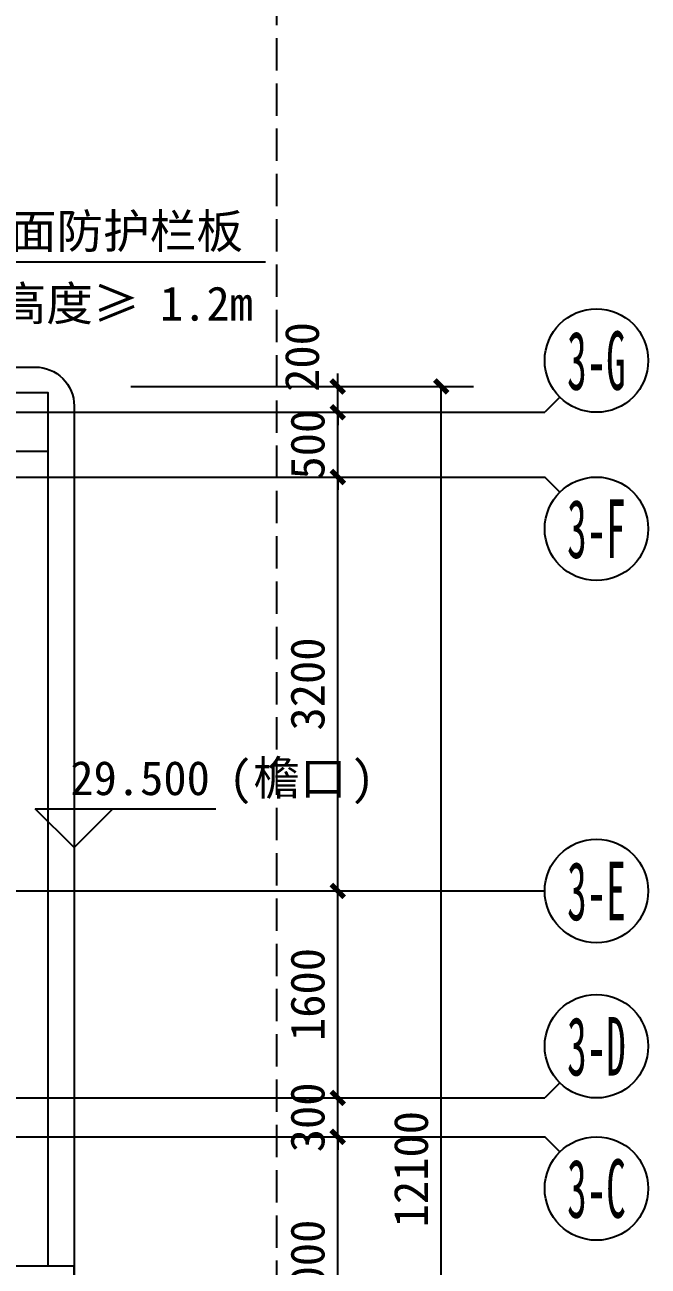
# Model space of a CAD drawing. Extents: x -46233 to 84150, y 109350 to 390860.
# Drawn here: x 50072 to 54891, y 342200 to 351795 of the extents above; entities that cross this region are included whole.
import ezdxf
from ezdxf.enums import TextEntityAlignment as Align

# ---------------------------------------------------------------- set-up
doc = ezdxf.new("R2010")
doc.units = 0
doc.header["$LTSCALE"] = 1000
doc.header["$MEASUREMENT"] = 0
doc.linetypes.add('3#-轴线$1$DOTE', pattern=[2.42, 2, -0.2, 0.02, -0.2])
doc.linetypes.add('DASH', pattern=[0.35, 0.25, -0.1])
doc.layers.get('Defpoints').update_dxf_attribs({"color": 4, "linetype": 'DASH'})
for name, color, linetype in [('3#-轴号$0$A-ANNO-AXIS-CIRC', 3, 'Continuous'), ('3#-轴号$0$A-ANNO-AXIS-TEXT', 7, 'Continuous'), ('3#-轴号$0$A-ANNO-DIMS', 3, 'Continuous'), ('3#-轴线$1$A-ANNO-DOTE', 10, '3#-轴线$1$DOTE'), ('3#楼机房平面$0$A-00-HX-113-wall-01Y$0$HRAL', 31, 'Continuous'), ('3#楼机房平面$0$A-ROOF', 241, 'Continuous'), ('3#楼机房平面$0$A-WALL-INSL', 241, 'Continuous'), ('A-ANNO-DIMS', 3, 'Continuous'), ('A-ANNO-LEVL', 3, 'Continuous'), ('A-ANNO-NOTE', 3, 'Continuous'), ('A-ANNO-TEXT', 255, 'Continuous'), ('AXIS_TEXT', 7, 'Continuous')]:
    doc.layers.add(name, color=color, linetype=linetype)
doc.styles.add('3#-轴号$0$_TCH_AXIS', font='')
doc.styles.add('3#-轴号$0$_TCH_DIM_T3', font='')
doc.styles.add('_TCH_DIM', font='')
doc.styles.add('_TCH_DIM_T3', font='')
doc.styles.add('COMPLEX', font='COMPLEX')
doc.styles.get('3#-轴号$0$_TCH_AXIS').set_extended_font_data('SimSun')
doc.styles.get('3#-轴号$0$_TCH_DIM_T3').set_extended_font_data('SimSun')
doc.styles.get('_TCH_DIM').set_extended_font_data('SimSun')
doc.styles.get('_TCH_DIM_T3').set_extended_font_data('SimSun')
doc.dimstyles.new('3#-轴号$0$_TCH_ARCH&&100', dxfattribs={"dimtxt": 264.345992, "dimasz": 100, "dimexe": 250, "dimexo": 300, "dimgap": 100, "dimtad": 1, "dimdec": 0, "dimzin": 0, "dimdsep": 46, "dimtxsty": '3#-轴号$0$_TCH_DIM_T3', "dimblk": '3#-轴号$0$_ArchTick', "dimcen": 0.09, "dimclrt": 7, "dimazin": 2, "dimtfac": 1, "dimtdec": 0, "dimtix": 1, "dimtmove": 2, "dimatfit": 3, "dimfxl": 100, "dimtolj": 1, "dimtzin": 0, "dimarcsym": 0})
doc.dimstyles.new('_TCH_ARCH&&100', dxfattribs={"dimtxt": 264.345992, "dimasz": 100, "dimexe": 250, "dimexo": 300, "dimgap": 100, "dimtad": 1, "dimdec": 0, "dimzin": 0, "dimdsep": 46, "dimtxsty": '_TCH_DIM_T3', "dimblk": 'ARCHTICK', "dimcen": 0.09, "dimclrt": 7, "dimazin": 2, "dimtfac": 1, "dimtdec": 0, "dimtix": 1, "dimtmove": 2, "dimatfit": 3, "dimfxl": 100, "dimtolj": 1, "dimtzin": 0, "dimarcsym": 0})

# ---------------------------------------------------------------- blocks, each defined once
blk = doc.blocks.new('3#-轴线')
at = {"layer": '3#-轴线$1$A-ANNO-DOTE'}
for points in [[(-3000, 500), (45757.3, 500)], [(-3000, 0), (45757.3, 0)], [(-3000, -3200), (45757.3, -3200)], [(-3000, -4800), (45757.3, -4800)], [(-3000, -5100), (45757.3, -5100)]]:
    blk.add_lwpolyline(points, dxfattribs=at)
blk = doc.blocks.new('_AXISO')
blk.add_circle((0, 0), 0.5)
at = {"layer": 'AXIS_TEXT', "style": 'COMPLEX', "width": 1.041667}
blk.add_attdef('A', text='', height=0.56, dxfattribs=at).set_placement((-0.25, -0.28), (0.25, -0.28), align=Align.FIT)
blk = doc.blocks.new('3#-轴号$0$_ArchTick')
at = {"color": 0, "linetype": 'ByBlock', "const_width": 0.4}
blk.add_lwpolyline([(-0.5, -0.5), (0.5, 0.5)], dxfattribs=at)
blk = doc.blocks.new('*D812')
at = {"layer": '3#-轴号$0$A-ANNO-DIMS', "color": 0, "lineweight": -2, "transparency": 16777216}
for p, q in [((44188, -6100), (44938, -6100)), ((44688, -8100), (44688, -6100)), ((44188, -8100), (44938, -8100))]:
    blk.add_line(p, q, dxfattribs=at)
at = {"layer": 'Defpoints', "color": 0, "transparency": 16777216}
for p in [(43888, -6100), (44688, -6100), (43888, -8100)]:
    blk.add_point(p, dxfattribs=at)
at = {"layer": '3#-轴号$0$A-ANNO-DIMS', "color": 0, "lineweight": -2, "transparency": 16777216, "xscale": 100, "yscale": 100, "zscale": 100}
for p, rotation in [((44688, -6100), 90), ((44688, -8100), 270)]:
    blk.add_blockref('3#-轴号$0$_ArchTick', p, dxfattribs=dict(at, rotation=rotation))
at = {"layer": '3#-轴号$0$A-ANNO-DIMS', "color": 7, "transparency": 16777216, "insert": (44455.8, -7100), "char_height": 264.35, "attachment_point": 5, "rotation": 90, "style": '3#-轴号$0$_TCH_DIM_T3'}
blk.add_mtext('\\A1;2000', dxfattribs=at)
blk = doc.blocks.new('*D813')
at = {"layer": '3#-轴号$0$A-ANNO-DIMS', "color": 0, "lineweight": -2, "transparency": 16777216}
for p, q in [((44688, -5800), (44688, -5700)), ((44188, -5800), (44938, -5800)), ((44688, -6100), (44688, -5800)), ((44188, -6100), (44938, -6100)), ((44688, -6100), (44688, -6200))]:
    blk.add_line(p, q, dxfattribs=at)
at = {"layer": 'Defpoints', "color": 0, "transparency": 16777216}
for p in [(43888, -5800), (44688, -5800), (43888, -6100)]:
    blk.add_point(p, dxfattribs=at)
at = {"layer": '3#-轴号$0$A-ANNO-DIMS', "color": 0, "lineweight": -2, "transparency": 16777216, "xscale": 100, "yscale": 100, "zscale": 100}
for p, rotation in [((44688, -5800), 270), ((44688, -6100), 90)]:
    blk.add_blockref('3#-轴号$0$_ArchTick', p, dxfattribs=dict(at, rotation=rotation))
at = {"layer": '3#-轴号$0$A-ANNO-DIMS', "color": 7, "transparency": 16777216, "insert": (44455.8, -5950), "char_height": 264.35, "attachment_point": 5, "rotation": 90, "style": '3#-轴号$0$_TCH_DIM_T3'}
blk.add_mtext('\\A1;300', dxfattribs=at)
blk = doc.blocks.new('*D814')
at = {"layer": '3#-轴号$0$A-ANNO-DIMS', "color": 0, "lineweight": -2, "transparency": 16777216}
for p, q in [((44188, -4200), (44938, -4200)), ((44688, -5800), (44688, -4200)), ((44188, -5800), (44938, -5800))]:
    blk.add_line(p, q, dxfattribs=at)
at = {"layer": 'Defpoints', "color": 0, "transparency": 16777216}
for p in [(43888, -4200), (44688, -4200), (43888, -5800)]:
    blk.add_point(p, dxfattribs=at)
at = {"layer": '3#-轴号$0$A-ANNO-DIMS', "color": 0, "lineweight": -2, "transparency": 16777216, "xscale": 100, "yscale": 100, "zscale": 100}
for p, rotation in [((44688, -4200), 90), ((44688, -5800), 270)]:
    blk.add_blockref('3#-轴号$0$_ArchTick', p, dxfattribs=dict(at, rotation=rotation))
at = {"layer": '3#-轴号$0$A-ANNO-DIMS', "color": 7, "transparency": 16777216, "insert": (44455.8, -5000), "char_height": 264.35, "attachment_point": 5, "rotation": 90, "style": '3#-轴号$0$_TCH_DIM_T3'}
blk.add_mtext('\\A1;1600', dxfattribs=at)
blk = doc.blocks.new('*D815')
at = {"layer": '3#-轴号$0$A-ANNO-DIMS', "color": 0, "lineweight": -2, "transparency": 16777216}
for p, q in [((44188, -1000), (44938, -1000)), ((44688, -4200), (44688, -1000)), ((44188, -4200), (44938, -4200))]:
    blk.add_line(p, q, dxfattribs=at)
at = {"layer": 'Defpoints', "color": 0, "transparency": 16777216}
for p in [(43888, -1000), (44688, -1000), (43888, -4200)]:
    blk.add_point(p, dxfattribs=at)
at = {"layer": '3#-轴号$0$A-ANNO-DIMS', "color": 0, "lineweight": -2, "transparency": 16777216, "xscale": 100, "yscale": 100, "zscale": 100}
for p, rotation in [((44688, -1000), 90), ((44688, -4200), 270)]:
    blk.add_blockref('3#-轴号$0$_ArchTick', p, dxfattribs=dict(at, rotation=rotation))
at = {"layer": '3#-轴号$0$A-ANNO-DIMS', "color": 7, "transparency": 16777216, "insert": (44455.8, -2600), "char_height": 264.35, "attachment_point": 5, "rotation": 90, "style": '3#-轴号$0$_TCH_DIM_T3'}
blk.add_mtext('\\A1;3200', dxfattribs=at)
blk = doc.blocks.new('*D816')
at = {"layer": '3#-轴号$0$A-ANNO-DIMS', "color": 0, "lineweight": -2, "transparency": 16777216}
for p, q in [((44688, -500), (44688, -400)), ((44188, -500), (44938, -500)), ((44688, -1000), (44688, -500)), ((44188, -1000), (44938, -1000)), ((44688, -1000), (44688, -1100))]:
    blk.add_line(p, q, dxfattribs=at)
at = {"layer": 'Defpoints', "color": 0, "transparency": 16777216}
for p in [(43888, -500), (44688, -500), (43888, -1000)]:
    blk.add_point(p, dxfattribs=at)
at = {"layer": '3#-轴号$0$A-ANNO-DIMS', "color": 0, "lineweight": -2, "transparency": 16777216, "xscale": 100, "yscale": 100, "zscale": 100}
for p, rotation in [((44688, -500), 270), ((44688, -1000), 90)]:
    blk.add_blockref('3#-轴号$0$_ArchTick', p, dxfattribs=dict(at, rotation=rotation))
at = {"layer": '3#-轴号$0$A-ANNO-DIMS', "color": 7, "transparency": 16777216, "insert": (44455.8, -750), "char_height": 264.35, "attachment_point": 5, "rotation": 90, "style": '3#-轴号$0$_TCH_DIM_T3'}
blk.add_mtext('\\A1;500', dxfattribs=at)
blk = doc.blocks.new('3#楼机房平面')
at = {"layer": '3#楼机房平面$0$A-00-HX-113-wall-01Y$0$HRAL'}
blk.add_lwpolyline([(30900.1, 600), (32200.1, 600), (32200.1, 680), (32100.1, 680), (32100.1, 920), (32200.1, 920), (32200.1, 1000), (30900.1, 1000)], close=True, dxfattribs=at)
at = {"layer": '3#楼机房平面$0$A-ROOF'}
blk.add_lwpolyline([(23300, 7950), (31900, 7950, -0.414214), (32200, 7650), (32200, -4550, -0.414214), (31900, -4850), (-11000, -4850, -0.414214), (-11300, -4550), (-11300, 7650, -0.414214), (-11000, 7950), (-2400, 7950)], format="xyb", dxfattribs=at)
blk.add_lwpolyline([(32000, 1000), (32000, 7750), (23300, 7750)], dxfattribs=at)
at = {"layer": '3#楼机房平面$0$A-WALL-INSL'}
blk.add_lwpolyline([(31550, 7300), (31999.9, 7300)], dxfattribs=at)
blk = doc.blocks.new('_ArchTick')
at = {"color": 0, "linetype": 'ByBlock', "const_width": 0.4}
blk.add_lwpolyline([(-0.5, -0.5), (0.5, 0.5)], dxfattribs=at)
blk = doc.blocks.new('*D441')
at = {"layer": 'A-ANNO-DIMS', "color": 0, "lineweight": -2, "transparency": 16777216}
for p, q in [((52490.7, 349000), (52490.7, 349100)), ((51646.1, 349000), (52740.7, 349000)), ((52490.7, 348800), (52490.7, 349000)), ((51646.1, 348800), (52740.7, 348800)), ((52490.7, 348800), (52490.7, 348700))]:
    blk.add_line(p, q, dxfattribs=at)
at = {"layer": 'Defpoints', "color": 0, "transparency": 16777216}
for p in [(51346.1, 349000), (52490.7, 349000), (51346.1, 348800)]:
    blk.add_point(p, dxfattribs=at)
at = {"layer": 'A-ANNO-DIMS', "color": 0, "lineweight": -2, "transparency": 16777216, "xscale": 100, "yscale": 100, "zscale": 100}
for p, rotation in [((52490.7, 349000), 270), ((52490.7, 348800), 90)]:
    blk.add_blockref('_ArchTick', p, dxfattribs=dict(at, rotation=rotation))
at = {"layer": 'A-ANNO-DIMS', "color": 7, "transparency": 16777216, "insert": (52215.7, 349227.8), "char_height": 264.35, "attachment_point": 5, "rotation": 90, "style": '_TCH_DIM_T3'}
blk.add_mtext('\\A1;200', dxfattribs=at)
blk = doc.blocks.new('*D469')
at = {"layer": 'A-ANNO-DIMS', "color": 0, "lineweight": -2, "transparency": 16777216}
for p, q in [((50890.7, 349000), (53540.7, 349000)), ((53290.7, 336900), (53290.7, 349000)), ((50890.7, 336900), (53540.7, 336900))]:
    blk.add_line(p, q, dxfattribs=at)
at = {"layer": 'Defpoints', "color": 0, "transparency": 16777216}
for p in [(50590.7, 349000), (53290.7, 349000), (50590.7, 336900)]:
    blk.add_point(p, dxfattribs=at)
at = {"layer": 'A-ANNO-DIMS', "color": 0, "lineweight": -2, "transparency": 16777216, "xscale": 100, "yscale": 100, "zscale": 100}
for p, rotation in [((53290.7, 349000), 90), ((53290.7, 336900), 270)]:
    blk.add_blockref('_ArchTick', p, dxfattribs=dict(at, rotation=rotation))
at = {"layer": 'A-ANNO-DIMS', "color": 7, "transparency": 16777216, "insert": (53058.5, 342950), "char_height": 264.35, "attachment_point": 5, "rotation": 90, "style": '_TCH_DIM_T3'}
blk.add_mtext('\\A1;12100', dxfattribs=at)
blk = doc.blocks.new('3#-轴号')
at = {"layer": '3#-轴号$0$A-ANNO-AXIS-CIRC'}
for p, q in [((46405.1, -382.8), (46288, -500)), ((42288, -500), (46288, -500)), ((42288, -1000), (46288, -1000)), ((46405.1, -1117.2), (46288, -1000)), ((42288, -4200), (46288, -4200)), ((46405.1, -5682.8), (46288, -5800)), ((42288, -5800), (46288, -5800)), ((42288, -6100), (46288, -6100)), ((46405.1, -6217.2), (46288, -6100))]:
    blk.add_line(p, q, dxfattribs=at)
at = {"layer": 'Defpoints'}
blk.add_lwpolyline([(-2360.1, 4492.7), (44213.5, 4492.7), (44213.5, -15203.4), (-2360.1, -15203.4)], close=True, dxfattribs=at)
at = {"layer": '3#-轴号$0$A-ANNO-AXIS-CIRC'}
ref = blk.add_blockref('_AXISO', (46688, -100), dxfattribs=dict(at, xscale=800, yscale=800, zscale=800))
ref.add_attrib('A', '3-G', dxfattribs={"layer": '3#-轴号$0$A-ANNO-AXIS-TEXT', "height": 452.55, "style": '3#-轴号$0$_TCH_AXIS', "width": 0.466146}).set_placement((46461.7, -326.3), (46914.3, -326.3), align=Align.FIT)
ref = blk.add_blockref('_AXISO', (46688, -1400), dxfattribs=dict(at, xscale=800, yscale=800, zscale=800))
ref.add_attrib('A', '3-F', dxfattribs={"layer": '3#-轴号$0$A-ANNO-AXIS-TEXT', "height": 452.55, "style": '3#-轴号$0$_TCH_AXIS', "width": 0.466146}).set_placement((46461.7, -1626.3), (46914.3, -1626.3), align=Align.FIT)
ref = blk.add_blockref('_AXISO', (46688, -4200), dxfattribs=dict(at, xscale=800, yscale=800, zscale=800))
ref.add_attrib('A', '3-E', dxfattribs={"layer": '3#-轴号$0$A-ANNO-AXIS-TEXT', "height": 452.55, "style": '3#-轴号$0$_TCH_AXIS', "width": 0.466146}).set_placement((46461.7, -4426.3), (46914.3, -4426.3), align=Align.FIT)
ref = blk.add_blockref('_AXISO', (46688, -5400), dxfattribs=dict(at, xscale=800, yscale=800, zscale=800))
ref.add_attrib('A', '3-D', dxfattribs={"layer": '3#-轴号$0$A-ANNO-AXIS-TEXT', "height": 452.55, "style": '3#-轴号$0$_TCH_AXIS', "width": 0.466146}).set_placement((46461.7, -5626.3), (46914.3, -5626.3), align=Align.FIT)
ref = blk.add_blockref('_AXISO', (46688, -6500), dxfattribs=dict(at, xscale=800, yscale=800, zscale=800))
ref.add_attrib('A', '3-C', dxfattribs={"layer": '3#-轴号$0$A-ANNO-AXIS-TEXT', "height": 452.55, "style": '3#-轴号$0$_TCH_AXIS', "width": 0.466146}).set_placement((46461.7, -6726.3), (46914.3, -6726.3), align=Align.FIT)
at = {"layer": '3#-轴号$0$A-ANNO-DIMS'}
for p1, p2, picture, middle in [((43888, -1000), (43888, -500), '*D816', (44455.8, -750)), ((43888, -4200), (43888, -1000), '*D815', (44455.8, -2600)), ((43888, -5800), (43888, -4200), '*D814', (44455.8, -5000)), ((43888, -6100), (43888, -5800), '*D813', (44455.8, -5950)), ((43888, -8100), (43888, -6100), '*D812', (44455.8, -7100))]:
    dim = blk.add_aligned_dim(p1=p1, p2=p2, distance=-800, dimstyle='3#-轴号$0$_TCH_ARCH&&100', dxfattribs=at)
    dim.commit()
    dim.dimension.update_dxf_attribs({"geometry": picture, "text_midpoint": middle})

msp = doc.modelspace()

# ---------------------------------------------------------------- linework, layer by layer
at = {"layer": 'A-ANNO-LEVL'}
for p, q in [((50452.7, 345436), (50152.7, 345736)), ((50152.7, 345736), (51549.3, 345736)), ((50452.7, 345436), (50752.7, 345736))]:
    msp.add_line(p, q, dxfattribs=at)
at = {"layer": 'A-ANNO-NOTE'}
msp.add_line((47564.5, 349963.7), (51932.8, 349963.7), dxfattribs=at)

# ---------------------------------------------------------------- block references
for name, p in [('3#-轴号', (7802.7, 349300)), ('3#-轴线', (7802.7, 348300)), ('3#楼机房平面', (18252.7, 341200))]:
    msp.add_blockref(name, p)

# ---------------------------------------------------------------- texts
at = {"layer": 'A-ANNO-TEXT', "color": 7, "style": '_TCH_DIM'}
for s, height, p in [('屋面防护栏板', 264.35, (49594.9, 350068.7)), ('距屋面完成面高度≥', 264.35, (47713.5, 349508.7)), ('1.2m', 264.35, (51116, 349508.7)), ('29.500', 264.35, (50423.5, 345841)), ('(', 264.3, (51649.3, 345841)), ('檐口', 264.35, (51838.3, 345841)), (')', 264.3, (52594.5, 345841))]:
    msp.add_text(s, height=height, dxfattribs=at).set_placement(p)

# ---------------------------------------------------------------- dimensions: what is measured, and where the dimension line sits
at = {"layer": 'A-ANNO-DIMS'}
dim = msp.add_linear_dim(base=(52490.7, 349000), p1=(51346.1, 348800), p2=(51346.1, 349000), angle=90, dimstyle='_TCH_ARCH&&100', dxfattribs=at)
dim.commit()
dim.dimension.update_dxf_attribs({"geometry": '*D441', "text_midpoint": (52215.7, 349227.8), "dimtype": 129})
dim = msp.add_aligned_dim(p1=(50590.7, 336900), p2=(50590.7, 349000), distance=-2700, dimstyle='_TCH_ARCH&&100', dxfattribs=at)
dim.commit()
dim.dimension.update_dxf_attribs({"geometry": '*D469', "text_midpoint": (53058.5, 342950)})

doc.saveas('drawing.dxf')
